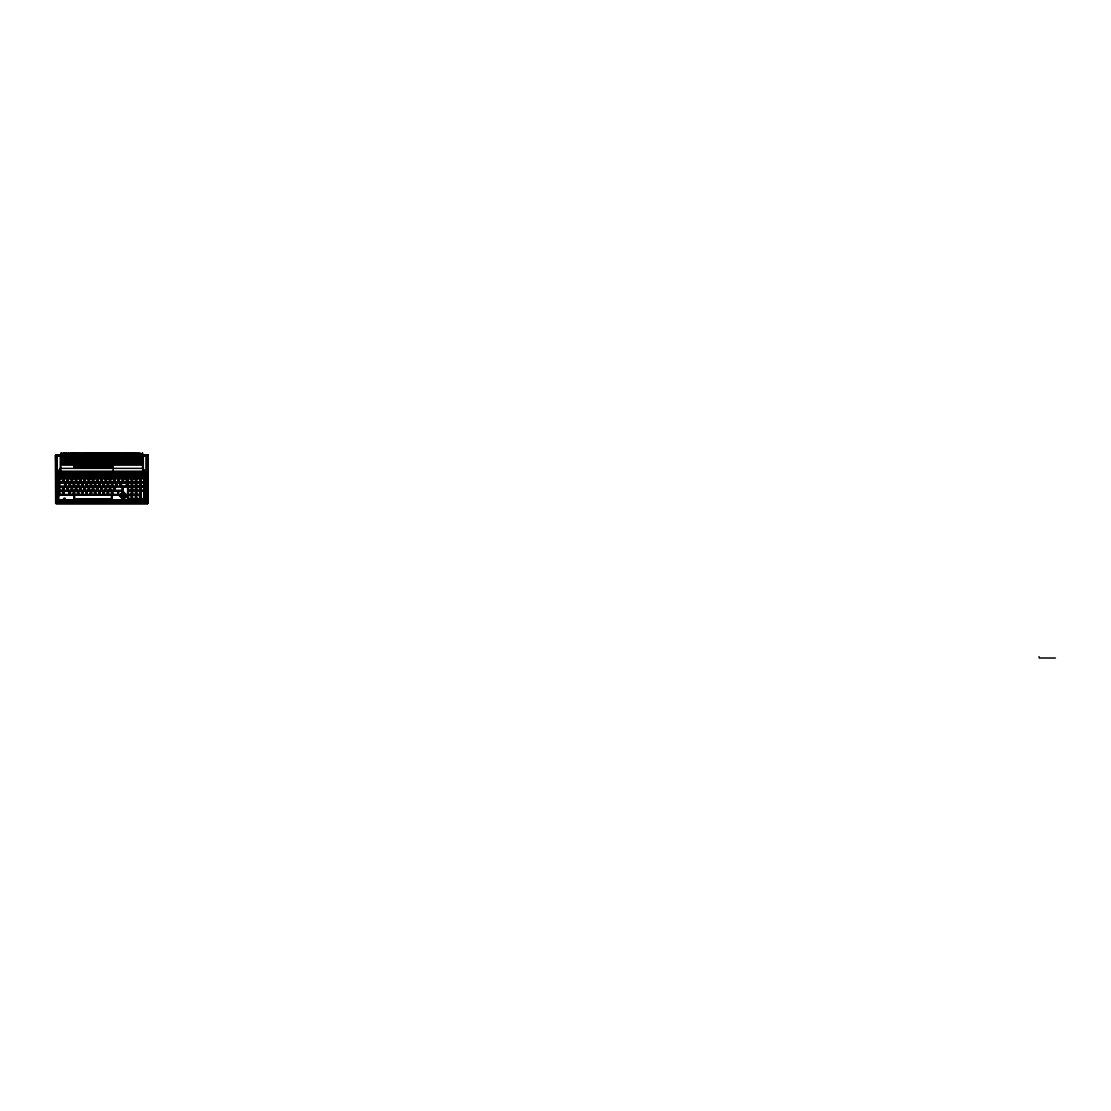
<?xml version="1.0" encoding="UTF-8"?>
<svg xmlns="http://www.w3.org/2000/svg" width="1111" height="1111" viewBox="0 0 1111 1111"><rect width="100%" height="100%" fill="white"/><g stroke="black" fill="none" stroke-linecap="round" stroke-linejoin="round"><path stroke-width="1.5" d="M56.467 502.811L55.633 455.274M55.953 502.991L55.717 455.288M55.967 455.316L56.328 504.005L147.152 504.005L147.11 455.038L147.11 456.19L146.333 455.246L147.93 455.038L147.916 503.255L147.93 455.038L141.75 455.024M57.244 472.55L57.105 455.024M127.571 478.285L59.105 478.244L58.466 471.203L57.244 471.203L58.591 471.203L58.591 500.131L145.11 500.131L145.11 503.005M58.661 455.829L58.661 455.038L55.55 455.024L55.619 502.95L147.916 502.686L147.707 503.783M59.105 476.633L59.105 472.356L144.486 472.439L144.486 476.633L59.105 476.55M61.758 456.302L56.119 455.329M58.661 455.038L61.758 455.704M61.758 463.176L61.077 453.094L61.091 463.176L62.438 464.454L63.105 460.19L63.105 464.537M63.771 453.135L63.785 463.176L63.758 453.094L64.452 455.732M69.16 454.01L69.16 463.176L69.16 453.135M75.881 453.135L75.881 463.176L75.867 453.094L76.548 455.732M81.256 454.01L81.936 463.176L81.256 453.135M82.603 453.135L82.603 463.176L82.589 453.094L83.283 455.732M83.95 454.01L84.617 463.176L83.936 453.955M87.977 454.01L87.977 463.176L87.977 453.135M89.324 453.135L89.324 463.176L89.311 453.094L90.005 455.732M91.338 454.01L91.338 463.176L90.671 454.01L91.241 454.58M94.713 454.01L95.379 463.176L94.713 453.135M96.046 453.135L96.046 463.176L96.032 453.094L96.726 455.732M100.087 454.01L100.754 463.176L100.754 453.135L100.087 464.537M101.434 453.135L101.434 463.176L101.407 453.094L102.101 455.732M105.462 454.01L106.142 463.176L106.142 453.135L105.448 455.024M106.809 454.01L107.475 463.176L106.809 453.135M108.156 453.135L108.156 463.176L108.142 453.094L108.822 455.732M110.836 454.01L111.517 463.176L110.822 453.955M113.53 454.01L114.211 463.176L113.53 453.135M114.877 453.135L114.877 463.176L114.864 453.094L115.544 455.732M116.224 454.01L116.891 463.176L116.211 453.955M114.877 454.01L119.585 453.968L119.585 463.176L119.585 453.135L118.891 453.635M120.252 454.01L120.252 463.176L120.252 453.135M121.599 453.135L121.599 463.176L121.585 453.094L122.279 455.732M132.362 454.01L132.362 463.176L132.362 453.135M139.083 453.135L139.75 463.176L139.736 453.094M141.097 454.01L140.43 463.176L140.403 453.635M139.736 453.635L141.777 454.385L140.403 453.274M141.777 453.677L141.777 464.537L142.43 452.982L142.444 464.537L142.444 453.135L141.75 453.941M142.666 455.51L142.666 468.356L145.638 471.203L146.333 501.616L57.244 501.603L57.244 455.246L60.258 455.51L60.258 468.356L57.953 471.203L57.244 501.616M144.499 478.369L127.571 478.369M145.11 500.505L145.11 471.189L146.333 471.203L146.333 501.616L146.333 455.329L140.43 456.385L141.097 459.523M147.11 502.797L147.874 502.936L147.152 502.769M55.564 455.232L61.049 455.038M56.467 455.329L61.091 456.024M145.11 471.37L146.333 471.203L146.36 455.024M147.11 456.19L147.11 455.038M144.041 455.829L144.805 455.038L144.805 455.829M108.42 466.189L109.697 465.842M147.11 455.552L142.444 455.413L142.444 456.315L142.416 455.038L147.944 455.024L142.416 455.829M80.006 466.398L79.978 466.189M82.158 466.398L82.131 466.189M89.741 466.953L90.588 466.134L89.588 466.87M79.464 466.662L78.214 466.245L79.464 466.717M85.228 466.662L83.978 466.245L85.214 466.717M88.644 466.439L88.616 466.189M106.892 466.189L108.128 465.828M88.075 466.189L86.839 466.634L88.102 466.703M76.826 466.273L77.812 466.926M75.52 467.467C75.687 462.065 72.729 469.703 76.603 466.926L75.645 466.453L76.603 466.051L75.284 465.953M85.491 466.12L86.005 466.953M90.741 454.01L90.685 454.51M86.297 466.662L86.311 466.176M75.076 466.023L74.895 466.787M121.127 496.131L121.002 497.256L119.294 495.575L121.002 493.881L122.46 496.131L121.127 495.992L121.002 497.339L119.294 495.506M122.849 493.298L122.168 494.117L121.488 493.478L123.196 491.715L124.89 493.451L123.668 493.534M121.488 493.395L122.71 493.534L122.71 494.937M124.21 494.159L124.682 493.52M123.668 497.7L124.89 497.839L123.182 499.478L121.488 497.797L122.71 497.561M123.932 495.187C127.515 495.673 123.488 494.964 125.39 493.881L127.085 495.617L125.39 497.339L124.71 496.52L125.599 495.839L123.918 496.103L125.376 493.937L127.085 495.659L125.376 497.311L124.71 496.52M121.488 497.756L123.196 499.519L124.89 497.756M119.294 495.617L120.988 493.937L121.668 494.645L120.78 495.367L122.46 495.187L122.307 496.02M121.488 493.451L123.182 491.77L124.89 493.478L124.21 494.117L123.515 493.298M120.988 497.172L119.502 495.687L120.988 493.826M122.168 494.159L122.849 493.117L122.849 494.826M121.668 496.52L120.988 497.311L121.46 496.7M124.682 497.686L123.182 499.353L121.696 497.867L122.71 497.7L122.71 496.242L123.668 496.298L123.515 498.089L124.21 497.395M125.376 497.172L126.876 495.506M74.034 495.173L112.058 495.173M59.202 486.757L59.883 487.118A5.638 1.25 0 0 1 62.563 487.118L63.244 486.757L63.244 494.978L62.563 494.423A5.736 1.305 0 0 1 59.883 494.423L59.202 494.978L59.202 478.341L59.883 478.827A5.791 1.18 0 0 1 62.563 478.827L63.244 478.341L63.244 482.355L62.563 482.007A5.583 0.792 0 0 1 59.883 482.007L59.202 482.355L126.946 482.355L126.265 482.007A5.583 0.792 0 0 1 123.585 482.007L122.904 482.355L122.904 478.341L123.585 478.827A5.791 1.18 0 0 1 126.265 478.827L126.946 478.341L126.946 486.562L120.807 486.562L120.807 482.549L126.946 482.549L126.265 482.938A18.095 3.708 0 0 0 121.502 482.938L120.807 482.549M58.591 495.214L73.882 495.312L73.882 499.95L73.84 490.965L73.145 491.354A5.513 1.319 0 0 0 70.479 491.354L69.785 490.965L69.59 494.978L68.896 494.423A18.082 4.125 0 0 1 64.132 494.423L63.452 494.978L63.452 486.757L64.132 487.118A5.638 1.25 0 0 1 66.813 487.118L67.493 486.757L67.493 490.77L66.813 490.215A5.652 1.389 0 0 1 64.132 490.215L63.452 490.77M69.785 494.978L70.479 494.423A5.736 1.305 0 0 0 73.145 494.423L73.84 494.978M74.034 494.978L74.715 494.423A5.736 1.305 0 0 0 77.395 494.423L78.076 494.978L78.076 490.965L77.395 491.354A5.513 1.319 0 0 0 74.715 491.354L74.034 490.965L74.034 499.186L112.225 499.283M82.52 494.978L83.214 494.423A5.736 1.305 0 0 0 85.88 494.423L86.575 494.978L86.575 490.965L85.88 491.354A5.513 1.319 0 0 0 83.214 491.354L82.52 490.965L82.325 494.978L81.645 494.423A5.736 1.305 0 0 1 78.964 494.423L78.284 494.978L78.284 490.965L78.964 491.354A5.513 1.319 0 0 1 81.645 491.354L82.325 490.965M87.463 494.423L86.769 494.978L86.769 490.965L90.824 490.965L90.824 494.978L90.13 494.423A5.736 1.305 0 0 1 87.463 494.423L86.769 490.965M95.268 494.978L95.949 494.423A5.736 1.305 0 0 0 98.629 494.423L99.31 494.978L99.31 490.965L98.629 491.354A5.513 1.319 0 0 0 95.949 491.354L95.268 490.965L95.074 494.978L94.379 494.423A5.736 1.305 0 0 1 91.713 494.423L91.019 494.978L91.019 490.965L91.713 491.354A5.513 1.319 0 0 1 94.379 491.354L95.074 490.965M100.198 494.423L99.504 494.978L99.504 490.965L100.198 491.354A5.513 1.319 0 0 1 102.865 491.354L103.559 490.965L103.559 494.978L102.865 494.423A5.736 1.305 0 0 1 100.198 494.423L100.198 491.354M107.809 494.978L107.114 494.423A5.736 1.305 0 0 1 104.448 494.423L103.754 494.978L103.754 490.965L104.448 491.354A5.513 1.319 0 0 1 107.114 491.354L107.809 490.965L108.003 494.978L108.697 494.423A5.736 1.305 0 0 0 111.364 494.423L112.058 494.978M112.253 494.978L112.947 494.423A18.082 4.125 0 0 0 117.697 494.423L118.391 494.978L118.391 490.965L117.697 491.354A17.345 4.138 0 0 0 112.947 491.354L112.253 490.965L112.225 499.95L73.882 499.394M131.834 494.895L131.14 494.339A5.736 1.305 0 0 1 128.473 494.339L127.779 494.895L140.319 494.895L139.639 494.339A5.736 1.305 0 0 1 136.959 494.339L136.278 494.895M132.028 494.895L132.723 494.339A5.736 1.305 0 0 0 135.389 494.339L136.084 494.895M127.779 499.089L128.473 498.533A5.736 1.305 0 0 0 131.14 498.533L131.834 499.089L131.806 478.258L131.126 478.744A5.791 1.18 0 0 0 128.445 478.744L127.765 478.258L127.779 499.089L144.569 499.089L143.874 498.533A5.736 1.305 0 0 1 141.208 498.533L140.514 499.089L140.5 478.258L141.194 478.744A5.791 1.18 0 0 1 143.861 478.744L144.555 478.258L144.499 499.533L127.571 499.519L127.571 477.674M132.723 498.533L132.028 499.089L132.001 478.258L132.695 478.744A5.791 1.18 0 0 1 135.361 478.744L136.056 478.258L136.084 499.089L135.389 498.533A5.736 1.305 0 0 1 132.723 498.533L132.028 495.075M136.959 498.533L136.278 499.089L136.25 478.258L136.945 478.744A5.791 1.18 0 0 1 139.611 478.744L140.305 478.258L140.319 499.089L139.639 498.533A5.736 1.305 0 0 1 136.959 498.533L136.278 495.075M63.244 490.77L62.563 490.215A5.652 1.389 0 0 1 59.883 490.215L59.202 490.77L84.478 490.77L84.478 486.757L83.797 487.118A5.638 1.25 0 0 0 81.117 487.118L80.436 486.757M68.382 490.215L67.688 490.77L67.688 486.757L68.382 487.118A5.638 1.25 0 0 1 71.048 487.118L71.743 486.757L71.743 490.77L71.048 490.215A5.652 1.389 0 0 1 68.382 490.215L68.382 487.118M72.632 490.215L71.937 490.77L71.937 486.757L72.632 487.118A5.638 1.25 0 0 1 75.298 487.118L75.992 486.757L75.992 490.77L75.298 490.215A5.652 1.389 0 0 1 72.632 490.215L72.632 487.118M80.242 490.77L79.548 490.215A5.652 1.389 0 0 1 76.881 490.215L76.187 490.77L76.187 486.757L76.881 487.118A5.638 1.25 0 0 1 79.548 487.118L80.242 486.757L80.436 490.77L81.117 490.215A5.652 1.389 0 0 0 83.797 490.215L84.478 490.77M85.366 490.215L84.672 490.77L84.672 486.757L85.366 487.118A5.638 1.25 0 0 1 88.033 487.118L88.727 486.757L88.727 490.77L88.033 490.215A5.652 1.389 0 0 1 85.366 490.215L85.366 487.118M105.906 486.757L106.6 487.118A5.638 1.25 0 0 1 109.267 487.118L109.961 486.757L109.961 490.77L109.267 490.215A5.652 1.389 0 0 1 106.6 490.215L105.906 490.77L105.712 486.757L93.171 486.757L92.977 490.77L92.282 490.215A5.652 1.389 0 0 1 89.616 490.215L88.922 490.77L88.922 486.757L89.616 487.118A5.638 1.25 0 0 1 92.282 487.118L92.977 486.757M93.171 486.757L93.866 487.118A5.638 1.25 0 0 1 96.532 487.118L97.226 486.757L97.226 490.77L96.532 490.215A5.652 1.389 0 0 1 93.866 490.215L93.171 490.77L122.641 490.77L121.946 490.215A36.76 9.013 0 0 1 115.1 490.215L114.405 490.77L114.405 486.757L115.1 487.118A36.719 8.152 0 0 1 121.946 487.118L122.641 486.757L122.821 491.076L118.585 491.076M98.115 490.215L97.421 490.77L97.421 486.757L98.115 487.118A5.638 1.25 0 0 1 100.782 487.118L101.476 486.757L101.476 490.77L100.782 490.215A5.652 1.389 0 0 1 98.115 490.215L98.115 487.118M105.712 490.77L105.031 490.215A5.652 1.389 0 0 1 102.351 490.215L101.67 490.77L101.67 486.757L102.351 487.118A5.638 1.25 0 0 1 105.031 487.118L105.712 486.757M110.85 490.215L110.156 490.77L110.156 486.757L110.85 487.118A5.638 1.25 0 0 1 113.516 487.118L114.211 486.757L114.211 490.77L113.516 490.215A5.652 1.389 0 0 1 110.85 490.215L110.85 487.118M131.834 490.687L131.14 490.132A5.652 1.389 0 0 1 128.473 490.132L127.779 490.687L144.569 490.687L143.874 490.132A5.652 1.389 0 0 1 141.208 490.132L140.514 490.687M132.028 490.687L132.709 490.132A5.652 1.389 0 0 0 135.389 490.132L136.07 490.687M136.278 490.687L136.959 490.132A5.652 1.389 0 0 0 139.625 490.132L140.319 490.687M59.202 486.562L59.883 486.049A17.498 3.986 0 0 0 64.646 486.049L65.341 486.562L65.341 482.549L64.646 482.938A18.095 3.708 0 0 0 59.883 482.938L59.202 482.549L120.543 482.549L120.543 486.562L119.863 486.049A5.555 1.264 0 0 1 117.183 486.049L116.502 486.562L116.502 482.549L117.183 482.938A5.749 1.18 0 0 1 119.863 482.938L120.543 482.549M78.076 486.562L77.395 486.049A5.555 1.264 0 0 1 74.715 486.049L74.034 486.562L74.034 482.549L74.715 482.938A5.749 1.18 0 0 1 77.395 482.938L78.076 482.549L78.076 486.562L69.785 486.562L70.479 486.049A5.555 1.264 0 0 0 73.145 486.049L73.84 486.562L73.84 482.549L73.145 482.938A5.749 1.18 0 0 0 70.479 482.938L69.785 482.549L69.59 486.562L68.896 486.049A5.555 1.264 0 0 1 66.229 486.049L65.535 486.562L65.535 482.549L66.229 482.938A5.749 1.18 0 0 1 68.896 482.938L69.59 482.549M82.52 486.562L83.214 486.049A5.555 1.264 0 0 0 85.88 486.049L86.575 486.562L86.575 482.549L85.88 482.938A5.749 1.18 0 0 0 83.214 482.938L82.52 482.549L82.325 486.562L81.645 486.049A5.555 1.264 0 0 1 78.964 486.049L78.284 486.562L78.284 482.549L78.964 482.938A5.749 1.18 0 0 1 81.645 482.938L82.325 482.549M87.463 486.049L86.769 486.562L86.769 482.549L87.463 482.938A5.749 1.18 0 0 1 90.13 482.938L90.824 482.549L90.824 486.562L90.13 486.049A5.555 1.264 0 0 1 87.463 486.049L87.463 482.938M103.559 486.562L102.865 486.049A5.555 1.264 0 0 1 100.198 486.049L99.504 486.562L99.504 482.549L100.198 482.938A5.749 1.18 0 0 1 102.865 482.938L103.559 482.549L103.559 486.562L95.268 486.562L95.949 486.049A5.555 1.264 0 0 0 98.629 486.049L99.31 486.562L99.31 482.549L98.629 482.938A5.749 1.18 0 0 0 95.949 482.938L95.268 482.549L95.074 486.562L94.379 486.049A5.555 1.264 0 0 1 91.713 486.049L91.019 486.562L91.019 482.549L91.713 482.938A5.749 1.18 0 0 1 94.379 482.938L95.074 482.549M108.003 486.562L108.697 486.049A5.555 1.264 0 0 0 111.364 486.049L112.058 486.562L112.058 482.549L111.364 482.938A5.749 1.18 0 0 0 108.697 482.938L108.003 482.549L107.809 486.562L107.114 486.049A5.555 1.264 0 0 1 104.448 486.049L103.754 486.562L103.754 482.549L104.448 482.938A5.749 1.18 0 0 1 107.114 482.938L107.809 482.549M112.947 486.049L112.253 486.562L112.253 482.549L112.947 482.938A5.749 1.18 0 0 1 115.613 482.938L116.308 482.549L116.308 486.562L115.613 486.049A5.555 1.264 0 0 1 112.947 486.049L112.947 482.938M120.807 486.562L121.502 486.049A17.498 3.986 0 0 0 126.265 486.049L126.946 486.562M131.834 486.479L131.14 485.965A5.555 1.264 0 0 1 128.473 485.965L127.779 486.479L144.569 486.479L143.874 485.965A5.555 1.264 0 0 1 141.208 485.965L140.514 486.479M132.028 486.479L132.723 485.965A5.555 1.264 0 0 0 135.389 485.965L136.084 486.479M136.278 486.479L136.959 485.965A5.555 1.264 0 0 0 139.639 485.965L140.319 486.479M66.813 478.827L67.493 478.341L67.493 482.355L66.813 482.007A5.583 0.792 0 0 1 64.132 482.007L63.452 482.355L63.452 478.341L64.132 478.827A5.791 1.18 0 0 1 66.813 478.827L66.813 482.007M71.048 478.827L71.743 478.341L71.743 482.355L71.048 482.007A5.583 0.792 0 0 1 68.382 482.007L67.688 482.355L67.688 478.341L68.382 478.827A5.791 1.18 0 0 1 71.048 478.827L71.048 482.007M75.298 478.827L75.992 478.341L75.992 482.355L75.298 482.007A5.583 0.792 0 0 1 72.632 482.007L71.937 482.355L71.937 478.341L72.632 478.827A5.791 1.18 0 0 1 75.298 478.827L75.298 482.007M80.242 482.355L79.548 482.007A5.583 0.792 0 0 1 76.881 482.007L76.187 482.355L76.187 478.341L76.881 478.827A5.791 1.18 0 0 1 79.548 478.827L80.242 478.341L80.436 482.355L81.117 482.007A5.583 0.792 0 0 0 83.797 482.007L84.478 482.355L84.478 478.341L83.797 478.827A5.791 1.18 0 0 0 81.117 478.827L80.436 478.341M88.033 478.827L88.727 478.341L88.727 482.355L88.033 482.007A5.583 0.792 0 0 1 85.366 482.007L84.672 482.355L84.672 478.341L85.366 478.827A5.791 1.18 0 0 1 88.033 478.827L88.033 482.007M93.171 482.355L93.866 482.007A5.583 0.792 0 0 0 96.532 482.007L97.226 482.355L97.226 478.341L96.532 478.827A5.791 1.18 0 0 0 93.866 478.827L93.171 478.341L92.977 482.355L92.282 482.007A5.583 0.792 0 0 1 89.616 482.007L88.922 482.355L88.922 478.341L89.616 478.827A5.791 1.18 0 0 1 92.282 478.827L92.977 478.341M100.782 478.827L101.476 478.341L101.476 482.355L100.782 482.007A5.583 0.792 0 0 1 98.115 482.007L97.421 482.355L97.421 478.341L98.115 478.827A5.791 1.18 0 0 1 100.782 478.827L100.782 482.007M105.712 482.355L105.031 482.007A5.583 0.792 0 0 1 102.351 482.007L101.67 482.355L101.67 478.341L102.351 478.827A5.791 1.18 0 0 1 105.031 478.827L105.712 478.341L105.906 482.355L106.6 482.007A5.583 0.792 0 0 0 109.267 482.007L109.961 482.355L109.961 478.341L109.267 478.827A5.791 1.18 0 0 0 106.6 478.827L105.906 478.341M113.516 478.827L114.211 478.341L114.211 482.355L113.516 482.007A5.583 0.792 0 0 1 110.85 482.007L110.156 482.355L110.156 478.341L110.85 478.827A5.791 1.18 0 0 1 113.516 478.827L113.516 482.007M118.655 482.355L119.335 482.007A5.583 0.792 0 0 0 122.016 482.007L122.696 482.355L122.696 478.341L122.016 478.827A5.791 1.18 0 0 0 119.335 478.827L118.655 478.341L118.46 482.355L117.766 482.007A5.583 0.792 0 0 1 115.1 482.007L114.405 482.355L114.405 478.341L115.1 478.827A5.791 1.18 0 0 1 117.766 478.827L118.46 478.341M76.937 466.106L77.701 466.398M74.034 499.186L112.058 499.186L112.058 490.965L111.364 491.354A5.513 1.319 0 0 0 108.697 491.354L108.003 490.965M140.514 482.466L141.208 482.854A5.749 1.18 0 0 1 143.874 482.854L144.569 482.466L127.779 482.466L128.473 482.854A5.749 1.18 0 0 1 131.14 482.854L131.834 482.466M132.028 482.466L132.723 482.854A5.749 1.18 0 0 1 135.389 482.854L136.084 482.466M136.278 482.466L136.959 482.854A5.749 1.18 0 0 1 139.639 482.854L140.319 482.466M85.228 490.965L59.202 490.965L59.883 491.354A5.513 1.319 0 0 1 62.563 491.354L63.244 490.965M63.452 490.965L64.132 491.354A17.345 4.138 0 0 1 68.896 491.354L69.59 490.965M87.463 491.354A5.513 1.319 0 0 1 90.13 491.354L90.824 490.965M140.514 490.881L141.208 491.27A5.513 1.319 0 0 1 143.874 491.27L144.569 490.881L127.779 490.881L128.473 491.27A5.513 1.319 0 0 1 131.14 491.27L131.834 490.881M132.028 490.881L132.723 491.27A5.513 1.319 0 0 1 135.389 491.27L136.084 490.881M136.959 495.45A5.513 1.319 0 0 1 139.639 495.45L140.319 495.075L127.779 495.075L128.473 495.45A5.513 1.319 0 0 1 131.14 495.45L131.834 495.075M136.278 490.881L136.959 491.27A5.513 1.319 0 0 1 139.639 491.27L140.319 490.881M132.723 495.45A5.513 1.319 0 0 1 135.389 495.45L136.084 495.075M140.514 486.674L141.208 487.035A5.638 1.25 0 0 1 143.874 487.035L144.569 486.674L127.779 486.674L128.473 487.035A5.638 1.25 0 0 1 131.14 487.035L131.834 486.674M132.028 486.674L132.709 487.035A5.638 1.25 0 0 1 135.389 487.035L136.07 486.674M136.278 486.674L136.959 487.035A5.638 1.25 0 0 1 139.625 487.035L140.319 486.674M131.806 482.271L131.126 481.924A5.583 0.792 0 0 1 128.445 481.924L127.765 482.271L144.555 482.271L143.861 481.924A5.583 0.792 0 0 1 141.194 481.924L140.5 482.271M132.001 482.271L132.695 481.924A5.583 0.792 0 0 0 135.361 481.924L136.056 482.271M136.25 482.271L136.945 481.924A5.583 0.792 0 0 0 139.611 481.924L140.305 482.271M119.321 454.607L119.405 454.024M147.874 503.269L55.606 503.269M109.822 467.092L108.725 467.051M108.128 467.106L107.267 466.745M143.333 456.315L147.11 456.093L147.11 502.922M143.333 455.51L147.124 455.343M147.305 503.325L147.569 455.302M142.416 455.038L144.041 455.038L143.791 455.829M83.45 466.523L83.728 466.203M62.41 453.191L63.105 463.176L62.41 453.635M65.118 464.537L65.105 453.094L65.799 455.732M66.466 464.537L66.452 453.094L67.146 455.732M67.813 464.537L68.479 453.135L68.479 463.176L68.479 453.968L63.785 454.01M70.479 453.788L71.173 453.135L71.173 455.732L71.173 454.093M71.84 464.537L71.826 453.094L72.521 455.732M73.187 464.537L73.173 453.094L73.868 455.732M74.534 464.537L75.215 453.135L74.534 463.176L75.215 453.968L70.507 454.01L70.507 453.135M77.215 455.024L77.895 453.135L77.895 455.732M78.575 464.537L78.548 453.094L79.242 455.732M79.909 464.537L80.589 453.135L80.589 463.176L80.589 453.968L75.881 454.01M84.617 455.732L84.617 453.135L83.936 455.024M85.297 464.537L85.283 453.094L85.964 455.732M86.644 464.537L87.311 453.135L87.311 463.176L87.311 453.968L82.603 454.01M90.658 453.635L91.338 453.135L91.338 455.732M92.019 464.537L92.005 453.094L92.685 455.732M93.366 464.537L94.032 453.135L94.032 463.176L94.032 453.968L89.324 454.01M97.393 464.537L97.379 453.094L98.074 455.732M98.74 464.537L98.726 453.094L99.407 455.732L99.407 454.093M102.781 464.537L102.754 453.094L103.448 455.732M104.115 464.537L104.101 453.094L104.795 455.732M109.503 464.537L109.475 453.094L110.17 455.732M111.517 455.732L110.822 453.094L110.836 464.537M112.169 455.024L112.864 453.135L112.864 463.176L112.864 453.968L108.156 454.01M116.891 455.732L116.211 453.094L116.224 464.537M117.572 464.537L117.544 453.094L118.238 455.732M122.946 464.537L122.932 453.094L123.613 455.732M124.293 464.537L124.279 453.094L124.96 455.732M125.64 464.537L126.307 453.135L126.307 463.176L126.307 453.968L121.599 454.01M126.96 453.788L127.654 453.135L127.654 455.732L127.654 454.093M128.321 464.537L128.307 453.094L129.001 455.732M129.668 464.537L129.654 453.094L130.334 455.732M131.015 464.537L131.681 453.135L131.015 463.176L131.681 453.968L126.973 454.01L126.973 453.135M133.681 453.788L134.375 453.135L134.375 455.732M135.042 464.537L135.028 453.094L135.723 455.732M136.389 464.537L136.375 453.094L137.07 455.732M137.736 464.537L138.403 453.135L137.736 463.176L138.403 453.968L133.709 454.01L133.709 453.135M61.744 453.566L63.758 453.566M89.977 453.635L92.005 453.566M118.224 453.635L120.238 453.566M61.758 453.968L61.077 452.982L61.091 464.537M100.073 453.955L96.046 454.01M105.448 453.955L101.434 454.01M71.173 454.802L71.84 453.135M73.187 454.802L72.521 454.093M76.548 454.802L77.228 464.537M77.895 454.802L78.575 453.135M79.909 454.802L79.242 454.093M83.283 454.802L83.95 464.537M90.005 454.802L90.671 464.537M92.019 454.802L91.338 464.537M98.74 454.802L98.074 464.537M99.407 454.802L100.087 453.135M104.795 454.802L105.462 464.537M111.517 454.802L112.183 464.537M118.238 454.802L118.905 464.537M127.654 454.802L128.321 453.135M129.668 454.802L129.001 454.093M134.375 454.802L135.042 453.135M136.389 454.802L135.723 454.093M61.744 455.024L55.55 455.024L55.772 503.297M63.758 454.899L68.465 454.899M70.479 454.899L75.187 454.899M76.534 454.954L80.575 454.899M82.589 454.899L87.297 454.899M89.977 454.954L94.018 454.899M96.032 454.899L100.74 454.899M102.087 454.954L106.114 454.899M108.142 454.899L112.85 454.899M114.864 454.899L118.224 454.899M121.585 454.899L126.293 454.899M127.64 454.954L131.667 454.899M133.681 454.899L138.389 454.899M141.777 455.704L143.333 455.593L143.333 468.356L60.258 468.356M64.452 459.523L63.785 456.385L68.479 456.385L67.813 459.426M71.173 459.426L70.507 456.385L75.215 456.385L74.534 459.426M76.548 459.523L75.881 456.385L80.589 456.385L79.909 459.523M83.283 459.426L82.603 456.385L87.311 456.385L86.644 459.523M90.005 459.426L89.324 456.385L94.032 456.385L93.366 459.523M96.726 459.523L96.046 456.385L100.754 456.385L100.087 459.426M102.101 459.523L101.434 456.385L106.142 456.385L105.462 459.426M108.822 459.426L108.156 456.385L112.864 456.385L112.183 459.426M115.544 459.426L114.877 456.385L119.585 456.385L118.905 459.426M122.279 459.523L121.599 456.385L126.307 456.385L125.64 459.426M127.654 459.523L126.973 456.385L131.681 456.385L131.015 459.426M134.375 459.426L133.709 456.385L138.403 456.385L137.736 459.426M67.813 460.19L68.479 464.537M71.173 460.19L70.507 464.537M76.548 460.107L75.881 464.537M83.283 460.107L82.603 464.537M90.005 460.107L89.324 464.537M96.726 460.107L96.046 464.537M102.101 460.107L101.434 464.537M108.822 460.107L108.156 464.537M115.544 460.107L114.877 464.537M122.279 460.107L121.599 464.537M125.64 460.107L126.307 464.537M127.654 460.107L126.973 464.537M137.736 460.107L138.403 464.537M140.43 463.731L141.097 464.537L141.097 454.385M60.869 464.454L142.666 464.426M60.869 464.704L142.666 464.731M104.531 465.828L93.921 465.828L93.921 467.175M89.81 466.564L90.685 466.564M82.158 466.926L81.284 466.523M112.128 467.731L73.909 467.759L73.909 465.301L112.128 465.301L112.128 467.759M57.258 471.203L146.333 471.203M58.577 471.925L145.11 471.814L145.11 477.244L58.466 477.244L144.999 477.244M59.077 472.592L73.52 472.592L73.52 476.355L59.077 476.258M59.077 473.703L73.52 473.703M73.743 473.703L144.222 473.703M59.077 474.536L73.52 474.536M73.743 474.536L144.222 475.022M73.52 474.8L59.077 474.8L73.52 474.939M59.077 475.05L73.52 475.244M73.743 475.133L144.222 475.036M59.077 475.369L73.52 475.48M73.743 475.355L144.222 475.48M59.077 475.577L73.52 475.702M73.743 475.577L144.222 475.702M59.077 475.814L73.52 475.925L59.077 476.147M73.743 475.814L144.222 475.786M73.743 476.008L144.222 476.119L73.743 476.355L73.743 472.439L144.222 472.592L144.222 476.355M58.466 477.744L145.11 477.744M58.591 477.855L144.999 477.855M59.105 478.355L127.057 478.285L127.071 486.979L122.821 486.84L122.821 491.118M69.049 486.757L80.242 486.757M86.033 490.77L91.63 490.77M92.366 490.965L122.821 490.965M122.71 494.784L123.668 494.839L123.515 493.117L124.21 494.117M59.105 495.159L118.585 495.159M112.225 495.27L118.599 495.214L118.585 490.965M122.46 496.048L120.78 496.02L122.307 495.839M124.071 495.839L125.599 495.839M123.932 496.131L125.251 496.131M122.71 496.353L123.668 496.381M63.521 498.478L65.035 498.478M58.466 500.019L144.999 500.019M57.953 500.492L145.763 500.686M1055.45 658.018L1039.216 658.004L1039.077 656.643M83.519 466.051L82.853 466.12M57.244 455.246L60.258 455.524M57.244 456.052L60.258 456.315M122.168 493.798L123.182 491.659M120.78 495.839L121.668 496.589M110.058 466.051L108.934 466.412M59.438 455.829L59.425 455.038L59.675 455.829M137.736 453.135L137.736 455.704M136.389 453.135L136.389 455.704M135.042 454.093L135.042 455.704M131.015 453.135L131.015 455.704M129.668 453.135L129.668 455.704M128.321 454.093L128.321 455.704M125.64 453.135L125.64 455.704M124.293 453.135L124.293 455.704M122.946 453.135L122.946 455.704M118.905 453.135L118.905 455.704M117.572 453.135L117.572 455.704M116.224 453.135L116.224 455.704M112.183 453.135L112.183 455.704M110.836 453.135L110.836 455.704M109.503 453.135L109.503 455.704M105.462 453.135L105.462 455.704M104.115 453.135L104.115 455.704M102.767 453.135L102.781 455.704M100.087 454.093L100.087 455.704M98.74 453.135L98.74 455.704M97.393 453.135L97.393 455.704M93.366 454.093L93.366 454.802L92.685 454.093M93.366 453.135L93.366 455.704M92.019 453.135L92.019 455.704M90.671 453.135L90.671 455.704M86.644 454.093L86.644 454.802L85.964 454.093M86.644 453.135L86.644 455.704M85.297 453.135L85.297 455.704M83.95 453.135L83.95 455.704M79.909 453.135L79.909 455.704M78.575 454.093L78.575 455.704M77.228 453.135L77.228 455.704M74.534 453.135L74.534 455.704M73.187 453.135L73.187 455.704M71.84 454.093L71.84 455.704M67.813 453.135L67.813 455.704M66.466 453.135L66.466 455.704M65.118 454.093L65.118 454.802L64.452 454.093M65.118 453.135L65.118 455.704M61.091 456.315L61.091 455.413L55.967 455.51L56.036 503.325M147.791 455.274L147.596 503.311M144.999 471.189L144.999 500.144M143.861 478.744L143.861 481.924M143.874 482.854L143.874 485.965M143.874 487.035L143.874 490.132M143.874 491.27L143.874 498.533M143.569 455.038L143.569 455.829M142.666 455.038L142.666 471.203M141.194 478.744L141.194 481.924M141.208 482.854L141.208 485.965M141.208 487.035L141.208 490.132M141.208 491.27L141.208 498.533M140.43 460.19L140.43 464.537M139.75 464.537L139.75 460.19L139.083 464.537M139.611 478.744L139.611 481.924M139.639 482.854L139.639 485.965M139.625 487.035L139.625 490.132M139.639 491.27L139.639 494.339M139.639 495.45L139.639 498.533M138.389 453.094L138.389 454.052M137.042 453.094L137.07 464.537M136.945 478.744L136.945 481.924M136.959 482.854L136.959 485.965M136.959 487.035L136.959 490.132M136.959 491.27L136.959 494.339M135.709 453.094L135.723 464.537M135.361 478.744L135.361 481.924M135.389 482.854L135.389 485.965M135.389 487.035L135.389 490.132M135.389 491.27L135.389 494.339M135.389 495.45L135.389 498.533M134.362 453.094L134.375 464.537M133.709 460.19L133.709 464.537M133.014 453.094L133.014 454.052M133.028 464.537L133.028 460.19L132.362 464.537M132.695 478.744L132.695 481.924M132.723 482.854L132.723 485.965M132.709 487.035L132.709 490.132M132.723 491.27L132.723 494.339M131.667 453.094L131.667 454.052M131.681 460.19L131.681 464.537M131.126 478.744L131.126 481.924M131.14 482.854L131.14 485.965M131.14 487.035L131.14 490.132M131.14 491.27L131.14 494.339M131.14 495.45L131.14 498.533M130.32 453.094L130.334 464.537M128.973 453.094L129.001 464.537M128.445 478.744L128.445 481.924M128.473 482.854L128.473 485.965M128.473 487.035L128.473 490.132M128.473 491.27L128.473 494.339M128.473 495.45L128.473 498.533M127.64 453.094L127.654 464.537M126.293 453.094L126.293 454.052M126.265 478.827L126.265 482.007M126.265 482.938L126.265 486.049M125.376 493.826L124.904 494.492M125.39 497.339L124.904 496.7M124.946 453.094L124.96 464.537M124.071 495.187L124.071 496.02M123.599 453.094L123.613 464.537M123.585 478.827L123.585 482.007M122.849 496.381L122.849 498.089L122.168 497.131L121.488 497.839L122.168 497.395M122.252 453.094L122.279 464.537M122.016 478.827L122.016 482.007M121.946 487.118L121.946 490.215M121.502 482.938L121.502 486.049M120.905 453.094L120.905 454.052M120.932 464.537L120.932 460.19L120.252 464.537M119.863 482.938L119.863 486.049M119.585 460.19L119.585 464.537M119.335 478.827L119.335 482.007M118.224 453.094L118.238 464.537M117.766 478.827L117.766 482.007M117.697 491.354L117.697 494.423M117.183 482.938L117.183 486.049M116.877 453.094L116.891 464.537M115.53 453.094L115.544 464.537M115.613 482.938L115.613 486.049M115.1 478.827L115.1 482.007M115.1 487.118L115.1 490.215M114.183 453.094L114.183 454.052M114.211 464.537L114.211 460.19L113.53 464.537M113.516 487.118L113.516 490.215M113.211 464.704L113.211 471.203M112.947 491.354L112.947 494.423M112.85 453.094L112.85 454.052M112.864 460.19L112.864 464.537M111.503 453.094L111.517 464.537M111.364 482.938L111.364 486.049M111.364 491.354L111.364 494.423M110.85 478.827L110.85 482.007M110.156 453.094L110.17 464.537M109.267 478.827L109.267 482.007M109.267 487.118L109.267 490.215M108.809 453.094L108.822 464.537M108.697 482.938L108.697 486.049M108.697 491.354L108.697 494.423M107.461 453.094L107.461 454.052M107.475 464.537L107.475 460.19L106.809 464.537M107.114 482.938L107.114 486.049M107.114 491.354L107.114 494.423M106.6 478.827L106.6 482.007M106.6 487.118L106.6 490.215M106.114 453.094L106.114 454.052M106.142 460.19L106.142 464.537M105.031 478.827L105.031 482.007M105.031 487.118L105.031 490.215M104.781 453.094L104.795 464.537M104.323 465.828L104.531 467.175L91.019 467.175L91.019 465.828L93.699 465.828L93.713 467.175M104.448 482.938L104.448 486.049M104.448 491.354L104.448 494.423M104.115 465.828L104.115 467.175M103.906 465.828L103.906 467.175M103.698 465.828L103.698 467.175M103.434 453.094L103.448 464.537M103.49 465.828L103.49 467.175M103.281 465.828L103.281 467.175M103.073 465.828L103.073 467.175M102.865 465.828L102.865 467.175M102.865 482.938L102.865 486.049M102.865 491.354L102.865 494.423M102.656 465.828L102.656 467.175M102.448 465.828L102.24 467.175M102.448 472.439L102.337 476.355M102.351 478.827L102.351 482.007M102.351 487.118L102.351 490.215M102.087 453.094L102.101 464.537M102.031 465.828L102.031 467.175M101.823 465.828L101.823 467.175M101.615 465.828L101.615 467.175M101.407 465.828L101.407 467.175M101.198 465.828L101.198 467.175M100.99 465.828L100.99 467.175M100.74 453.094L100.74 454.052M100.754 460.19L100.754 464.537M100.782 465.828L100.782 467.175M100.782 487.118L100.782 490.215M100.365 465.828L100.573 467.175M100.157 465.828L100.157 467.175M100.198 482.938L100.198 486.049M99.948 465.828L99.948 467.175M99.74 465.828L99.74 467.175M99.532 465.828L99.532 467.175M99.393 453.094L99.407 464.537M99.323 465.828L99.323 467.175M99.129 465.828L99.129 467.175M98.921 465.828L98.921 467.175M98.712 465.828L98.712 467.175M98.629 482.938L98.629 486.049M98.629 491.354L98.629 494.423M98.504 465.828L98.296 467.175M98.087 465.828L98.087 467.175M98.115 478.827L98.115 482.007M98.046 453.094L98.046 454.954M97.879 465.828L97.879 467.175M97.671 465.828L97.671 467.175M97.462 465.828L97.462 467.175M97.254 465.828L97.254 467.175M97.046 465.828L97.046 467.175M96.713 453.094L96.726 464.537M96.838 465.828L96.838 467.175M96.629 465.828L96.629 467.175M96.532 478.827L96.532 482.007M96.532 487.118L96.532 490.215M96.421 465.828L96.213 467.175M96.004 465.828L96.004 467.175M95.796 465.828L95.796 467.175M95.949 482.938L95.949 486.049M95.949 491.354L95.949 494.423M95.588 465.828L95.588 467.175M95.365 453.094L95.365 454.052M95.379 464.537L95.379 460.19L94.713 464.537M95.379 465.828L95.379 467.175M95.171 465.828L95.171 467.175M94.963 465.828L94.963 467.175M94.754 465.828L94.754 467.175M94.546 465.828L94.546 467.175M94.379 482.938L94.379 486.049M94.379 491.354L94.379 494.423M94.129 465.828L94.338 467.175M94.018 453.094L94.018 454.052M94.032 460.19L94.032 464.537M93.866 478.827L93.866 482.007M93.866 487.118L93.866 490.215M93.505 465.828L93.505 467.175M93.296 465.828L93.296 467.175M93.088 465.828L93.088 467.175M92.88 465.828L92.88 467.175M92.768 472.439L92.88 476.355M92.671 453.094L92.685 464.537M92.671 465.828L92.671 467.175M92.463 465.828L92.463 467.175M92.282 478.827L92.282 482.007M92.282 487.118L92.282 490.215M92.046 465.828L92.255 467.175M91.838 465.828L91.838 467.175M91.63 465.828L91.63 467.175M91.713 482.938L91.713 486.049M91.713 491.354L91.713 494.423M91.435 465.828L91.435 467.175M91.227 465.828L91.227 467.175M89.977 453.094L90.005 464.537M90.13 482.938L90.13 486.049M90.13 491.354L90.13 494.423M89.616 478.827L89.616 482.007M89.616 487.118L89.616 490.215M88.644 453.094L88.644 454.052M88.658 464.537L88.658 460.19L87.977 464.537M88.033 487.118L88.033 490.215M87.297 453.094L87.297 454.052M87.311 460.19L87.311 464.537M85.95 453.094L85.964 464.537M85.88 482.938L85.88 486.049M85.88 491.354L85.88 494.423M85.366 478.827L85.366 482.007M84.603 453.094L84.617 464.537M83.797 478.827L83.797 482.007M83.797 487.118L83.797 490.215M83.256 453.094L83.283 464.537M83.311 472.439L83.311 476.355M83.2 472.439L83.2 476.355M83.214 482.938L83.214 486.049M83.214 491.354L83.214 494.423M81.908 453.094L81.908 454.052M81.936 464.537L81.936 460.19L81.256 464.537M81.645 482.938L81.645 486.049M81.645 491.354L81.645 494.423M81.117 478.827L81.117 482.007M81.117 487.118L81.117 490.215M80.575 453.094L80.575 454.052M80.589 460.19L80.589 464.537M79.548 478.827L79.548 482.007M79.548 487.118L79.548 490.215M79.228 453.094L79.242 464.537M78.964 482.938L78.964 486.049M78.964 491.354L78.964 494.423M77.881 453.094L77.895 464.537M77.395 482.938L77.395 486.049M77.395 491.354L77.395 494.423M76.881 478.827L76.881 482.007M76.881 487.118L76.881 490.215M76.534 453.094L76.548 464.537M75.187 453.094L75.187 454.052M75.215 460.19L75.215 464.537M75.298 487.118L75.298 490.215M74.715 482.938L74.715 486.049M74.715 491.354L74.715 494.423M73.84 453.094L73.868 464.537M73.145 482.938L73.145 486.049M73.145 491.354L73.145 494.423M72.632 478.827L72.632 482.007M72.507 453.094L72.521 464.537M71.16 453.094L71.173 464.537M71.048 487.118L71.048 490.215M70.479 482.938L70.479 486.049M70.479 491.354L70.479 494.423M69.826 464.537L69.16 460.19L69.16 464.537M69.812 453.094L69.812 454.052M68.896 482.938L68.896 486.049M68.896 491.354L68.896 494.423M68.465 453.094L68.465 454.052M68.382 478.827L68.382 482.007M67.118 453.094L67.146 464.537M66.813 487.118L66.813 490.215M66.229 482.938L66.229 486.049M65.785 453.094L65.799 464.537M64.646 482.938L64.646 486.049M64.438 453.094L64.452 464.537M64.132 478.827L64.132 482.007M64.132 487.118L64.132 490.215M64.132 491.354L64.132 494.423M63.785 460.19L63.785 464.537M62.563 478.827L62.563 482.007M62.563 487.118L62.563 490.215M62.563 491.354L62.563 494.423M60.924 455.038L60.924 471.203M59.897 455.038L59.897 455.829M59.883 478.827L59.883 482.007M59.883 482.938L59.883 486.049M59.883 487.118L59.883 490.215M59.883 491.354L59.883 494.423M59.105 478.244L59.077 495.7M58.466 471.189L58.466 501.616M111.308 498.714A7.166 2.069 -87.6 0 1 111.517 495.603M74.576 495.603A7.166 2.069 87.6 0 1 74.77 498.714M56.467 455.038L56.467 503.005L56.467 455.038M65.118 454.01L65.799 463.176L65.105 453.955M66.466 454.01L66.466 463.176L66.452 453.955M70.507 454.01L71.173 463.176L70.507 454.01M71.84 454.01L71.84 463.176L71.826 453.955M73.187 454.01L73.868 463.176L73.173 453.955M77.228 454.01L77.228 463.176L77.228 454.01M78.575 454.01L79.242 463.176L78.548 453.955M85.297 454.01L85.964 463.176L85.283 453.955M92.019 454.01L92.685 463.176L92.005 453.955M97.393 454.01L98.074 463.176L97.379 453.955M98.74 454.01L98.74 463.176L98.74 454.01M102.781 454.01L103.448 463.176L102.754 453.955M104.115 454.01L104.795 463.176L104.101 453.955M109.503 454.01L109.503 463.176L109.475 453.955M117.572 454.01L117.572 463.176L117.544 453.955M122.946 454.01L123.613 463.176L122.932 453.955M124.293 454.01L124.96 463.176L124.279 453.955M126.973 454.01L126.973 463.176L126.973 454.01M128.321 454.01L128.321 463.176L128.307 453.955M129.668 454.01L129.668 463.176L129.654 453.955M133.709 454.01L134.375 463.176L133.709 454.01M135.042 454.01L135.723 463.176L135.028 453.955M136.389 454.01L137.07 463.176L136.375 453.955M106.364 465.842C106.031 468.342 104.128 463.87 105.531 467.106L106.364 465.856M110.947 465.842C108.781 467.106 112.989 467.703 111.572 465.842L110.947 465.856M63.105 456.385L62.438 459.523L63.105 456.385M69.826 456.385L69.16 459.523L69.826 456.385M81.936 456.385L81.256 459.523L81.936 456.385M88.658 456.385L87.977 459.523L88.658 456.385M95.379 456.385L94.713 459.523L95.379 456.385M107.475 456.385L106.809 459.523L107.475 456.385M114.211 456.385L113.53 459.523L114.211 456.385M120.932 456.385L120.252 459.523L120.932 456.385M133.028 456.385L132.362 459.523L133.028 456.385M139.75 456.385L139.083 459.523L139.75 456.385M65.035 498.395L63.521 499.075L65.035 498.395M112.017 476.355L112.017 472.439L111.905 476.355"/></g></svg>
